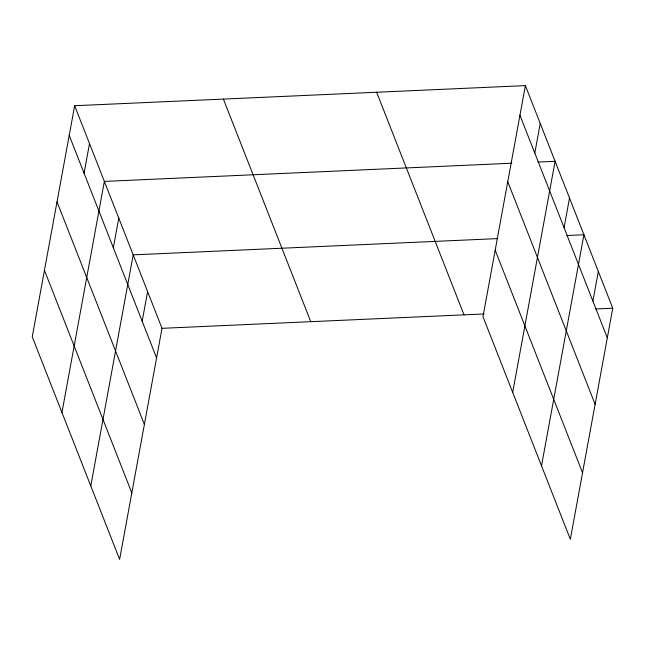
<?xml version="1.0" encoding="UTF-8"?>
<svg xmlns="http://www.w3.org/2000/svg" width="645" height="645" viewBox="0 0 645 645"><rect width="100%" height="100%" fill="white"/><g stroke="black" fill="none" stroke-linecap="round" stroke-linejoin="round"><path stroke-width="0.97" d="M74.659 105.724L32.25 336.787L119.615 559.384L162.016 328.321L74.659 105.724L525.385 85.616L612.75 308.213L570.341 539.276L482.984 316.679L525.385 85.616M84.068 173.207L89.51 143.569M61.952 412.469L104.361 181.406L511.872 163.225M113.335 247.777L118.777 218.139M90.784 485.927L133.192 254.864L497.488 238.61M142.166 321.234L147.608 291.588M534.802 153.099L540.236 123.461M512.686 392.362L555.095 161.298L538.003 162.064M564.069 227.669L569.503 198.031M541.51 465.819L583.918 234.756L566.834 235.514M592.892 301.118L598.334 271.481M162.016 328.321L484.113 313.954M595.666 308.971L612.75 308.213M519.951 115.253L607.308 337.851M507.752 181.729L595.109 404.318M495.183 250.212L582.54 472.801M376.648 92.251L464.013 314.849M223.396 99.088L310.761 321.686M69.217 135.361L156.582 357.959M57.018 201.837L144.383 424.426M44.449 270.32L131.814 492.909"/></g></svg>
